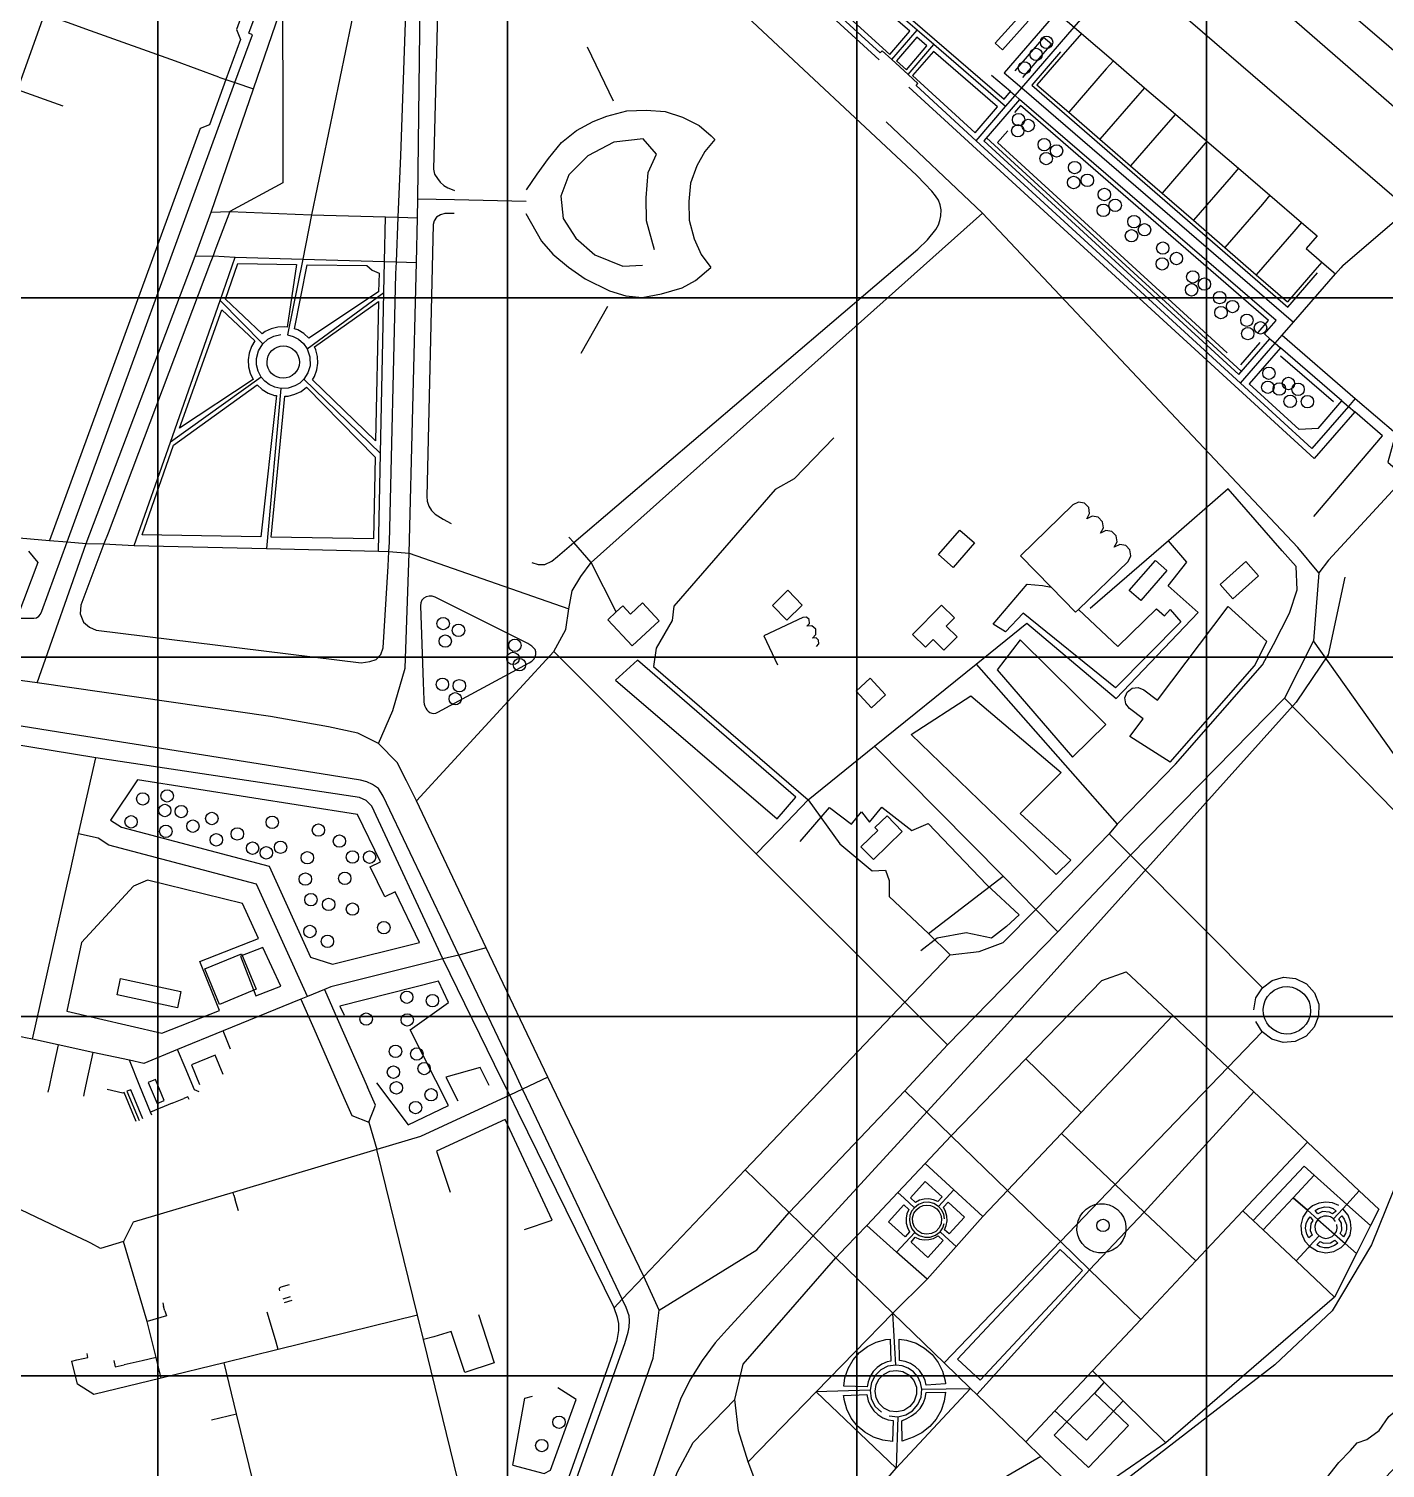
# Model space of a CAD drawing. Header units: metres. Extents: x -847 to 846, y -696 to 697.
# Drawn here: x -454.1 to -125.9, y -196.3 to 152.1 of the extents above; entities that cross this region are included whole.
import ezdxf

# ---------------------------------------------------------------- set-up
doc = ezdxf.new("R2010")
doc.units = ezdxf.units.M
for name, color, linetype in [('GREEN_ATLAS_BUILDING_OSM_LEVELS', 9, 'Continuous'), ('GREEN_ATLAS_TERRAIN_COP90', 3, 'Continuous'), ('OSM_BARRIER', 1, 'Continuous'), ('OSM_BUILDING', 8, 'Continuous'), ('OSM_GREEN_EXISTING', 94, 'Continuous'), ('OSM_HYDROGRAPHY', 5, 'Continuous'), ('OSM_PATH', 32, 'Continuous'), ('OSM_ROAD_LOCAL', 9, 'Continuous')]:
    doc.layers.add(name, color=color, linetype=linetype)

msp = doc.modelspace()

# ---------------------------------------------------------------- linework, layer by layer
at = {"layer": 'GREEN_ATLAS_BUILDING_OSM_LEVELS', "elevation": 29.744}
msp.add_lwpolyline([(-411.513, -75.475), (-402.617, -71.812), (-399.084, -80.384), (-407.98, -84.046)], close=True, dxfattribs=at)
at = {"layer": 'GREEN_ATLAS_TERRAIN_COP90'}
for points in [[(-507.445, 86.968, 19), (-422.871, 86.968, 29), (-422.871, 173.937, 25), (-507.445, 173.937, 18)], [(-422.871, 86.968, 29), (-338.297, 86.968, 34), (-338.297, 173.937, 30), (-422.871, 173.937, 25)], [(-338.297, 86.968, 34), (-253.723, 86.968, 34), (-253.723, 173.937, 27), (-338.297, 173.937, 30)], [(-253.723, 86.968, 34), (-169.148, 86.968, 31), (-169.148, 173.937, 26), (-253.723, 173.937, 27)], [(-169.148, 86.968, 31), (-84.574, 86.968, 26), (-84.574, 173.937, 32), (-169.148, 173.937, 26)], [(-507.445, 0, 21), (-422.871, 0, 31), (-422.871, 86.968, 29), (-507.445, 86.968, 19)], [(-422.871, 0, 31), (-338.297, 0, 31), (-338.297, 86.968, 34), (-422.871, 86.968, 29)], [(-338.297, 0, 31), (-253.723, 0, 32), (-253.723, 86.968, 34), (-338.297, 86.968, 34)], [(-253.723, 0, 32), (-169.148, 0, 45), (-169.148, 86.968, 31), (-253.723, 86.968, 34)], [(-169.148, 0, 45), (-84.574, 0, 35), (-84.574, 86.968, 26), (-169.148, 86.968, 31)], [(-507.445, -86.968, 25), (-422.871, -86.968, 29), (-422.871, 0, 31), (-507.445, 0, 21)], [(-422.871, -86.968, 29), (-338.297, -86.968, 31), (-338.297, 0, 31), (-422.871, 0, 31)], [(-338.297, -86.968, 31), (-253.723, -86.968, 28), (-253.723, 0, 32), (-338.297, 0, 31)], [(-253.723, -86.968, 28), (-169.148, -86.968, 36), (-169.148, 0, 45), (-253.723, 0, 32)], [(-169.148, -86.968, 36), (-84.574, -86.968, 36), (-84.574, 0, 35), (-169.148, 0, 45)], [(-507.445, -173.937, 34), (-422.871, -173.937, 37), (-422.871, -86.968, 29), (-507.445, -86.968, 25)], [(-422.871, -173.937, 37), (-338.297, -173.937, 36), (-338.297, -86.968, 31), (-422.871, -86.968, 29)], [(-338.297, -173.937, 36), (-253.723, -173.937, 31), (-253.723, -86.968, 28), (-338.297, -86.968, 31)], [(-253.723, -173.937, 31), (-169.148, -173.937, 32), (-169.148, -86.968, 36), (-253.723, -86.968, 28)], [(-169.148, -173.937, 32), (-84.574, -173.937, 27), (-84.574, -86.968, 36), (-169.148, -86.968, 36)], [(-507.445, -260.905, 39), (-422.871, -260.905, 45), (-422.871, -173.937, 37), (-507.445, -173.937, 34)], [(-422.871, -260.905, 45), (-338.297, -260.905, 29), (-338.297, -173.937, 36), (-422.871, -173.937, 37)], [(-338.297, -260.905, 29), (-253.723, -260.905, 26), (-253.723, -173.937, 31), (-338.297, -173.937, 36)], [(-253.723, -260.905, 26), (-169.148, -260.905, 21), (-169.148, -173.937, 32), (-253.723, -173.937, 31)], [(-169.148, -260.905, 21), (-84.574, -260.905, 13), (-84.574, -173.937, 27), (-169.148, -173.937, 32)]]:
    msp.add_3dface(points, dxfattribs=at)
at = {"layer": 'OSM_BARRIER'}
for points in [[(-456.989, 9.451), (-452.892, 9.418), (-452.215, 9.518), (-451.683, 9.896), (-451.244, 10.442), (-450.968, 11.11), (-444.841, 27.897), (-404.24, 139.105), (-400.005, 150.704), (-400.844, 151.094), (-366.626, 243.556)], [(-349.222, 237.055), (-248.354, 144.593)], [(-332.414, 22.943), (-330.879, 22.409), (-329.275, 22.453), (-327.565, 23.288), (-326.193, 24.368), (-322.246, 27.741), (-238.982, 98.785), (-236.626, 101.067), (-234.665, 103.583), (-234.02, 104.685), (-233.675, 105.742), (-233.381, 106.889), (-233.337, 108.314), (-233.606, 109.494), (-234.001, 110.618), (-234.734, 111.731), (-235.567, 112.8), (-237.29, 114.603), (-239.264, 116.618), (-321.307, 193.529)], [(-349.58, 185.948), (-350.469, 185.681), (-351.334, 185.269), (-352.085, 184.857), (-352.793, 184.378), (-353.42, 183.733), (-354.053, 182.954), (-354.441, 182.141), (-354.573, 181.284), (-356.189, 118.121), (-355.919, 116.963), (-355.255, 115.895), (-354.535, 114.993), (-353.652, 114.203), (-352.693, 113.613), (-351.647, 113.201), (-351.096, 112.967)], [(-386.485, 182.909), (-392.568, 182.865), (-392.788, 163.027), (-392.637, 138.504), (-392.656, 126.203), (-392.669, 114.859)], [(-364.057, 121.405), (-362.115, 176.809), (-369.639, 179.581)], [(-253.159, 168.493), (-254.706, 166.701), (-218.089, 135.131), (-216.541, 136.923)], [(-245.76, 145.884), (-240.886, 151.539), (-256.31, 164.842), (-260.783, 159.643)], [(-245.76, 145.884), (-260.783, 159.643)], [(-241.757, 142.211), (-236.77, 147.988), (-239.245, 150.125), (-244.169, 144.415)], [(-213.597, 140.352), (-206.655, 148.4), (-208.535, 150.014), (-215.476, 141.966)], [(-225.13, 126.971), (-219.692, 133.272), (-235.21, 146.641), (-240.235, 140.819)], [(-204.475, 146.519), (-211.429, 138.481), (-149.465, 84.77), (-142.254, 93.085)], [(-241.757, 142.211), (-244.169, 144.415)], [(-225.13, 126.971), (-240.235, 140.819)], [(-216.541, 136.923), (-221.121, 140.853)], [(-241.149, 137.992), (-143.068, 48.068)], [(-216.541, 136.923), (-215.445, 135.977), (-214.374, 135.053)], [(-333.68, 113.167), (-331.099, 116.963), (-328.386, 120.693), (-325.197, 124.567), (-321.601, 127.483), (-317.529, 129.721), (-314.202, 130.945), (-309.391, 132.236), (-304.705, 132.437), (-300.094, 132.092), (-295.953, 130.734), (-291.887, 128.708), (-288.968, 126.192), (-288.085, 125.312)], [(-214.374, 135.053), (-223.019, 125.034)], [(-156.663, 78.614), (-154.151, 81.519), (-214.136, 133.528), (-215.57, 131.869)], [(-153.781, 77.089), (-155.115, 78.246), (-152.277, 81.519), (-214.374, 135.053)], [(-302.688, 98.596), (-304.668, 105.676), (-304.711, 111.208), (-304.21, 117.331), (-302.256, 121.772), (-305.426, 125.513), (-312.549, 124.656), (-318.813, 121.416), (-323.418, 116.808), (-325.36, 111.62), (-324.784, 106.221), (-321.764, 101.479), (-317.153, 97.371), (-310.387, 94.633), (-305.639, 94.922)], [(-160.754, 69.207), (-222.393, 125.713)], [(-217.168, 127.416), (-219.717, 124.633), (-164.118, 73.649)], [(-288.085, 125.312), (-290.503, 122.429), (-292.483, 118.934), (-293.961, 114.737), (-294.437, 110.34), (-294.281, 105.798), (-293.128, 101.29), (-291.424, 97.505), (-289.068, 94.31)], [(-161.286, 68.439), (-223.019, 125.034)], [(-365.26, 92.796), (-365.147, 95.724), (-364.74, 106.522), (-364.057, 121.405)], [(-392.669, 114.859), (-405.48, 107.935), (-408.844, 99.03)], [(-351.215, 107.39), (-353.439, 107.412), (-354.497, 107.078), (-355.418, 106.499), (-355.995, 105.609), (-356.27, 104.763), (-357.786, 38.895), (-357.724, 37.737), (-357.291, 36.557), (-356.684, 35.5), (-355.763, 34.631), (-353.84, 33.396), (-351.885, 32.405)], [(-333.817, 107.39), (-330.046, 100.755), (-327.333, 97.56), (-323.537, 94.41), (-319.521, 91.594), (-313.601, 88.711), (-309.642, 87.464), (-305.689, 87.108), (-301.021, 87.954), (-296.022, 89.39), (-292.796, 91.171), (-289.068, 94.31)], [(-409.095, 98.373), (-409.54, 97.193), (-410.122, 95.657)], [(-408.844, 99.03), (-409.095, 98.373)], [(-410.122, 95.657), (-434.937, 30.034)], [(-366.851, 27.752), (-365.26, 92.796)], [(-161.286, 68.439), (-153.781, 77.089)], [(-153.781, 77.089), (-152.509, 75.998), (-151.25, 74.907)], [(-160.848, 70.755), (-156.111, 76.22)], [(-151.25, 74.907), (-158.824, 66.179)], [(-136.346, 62.049), (-151.25, 74.907)], [(-151.225, 72.981), (-138.413, 61.927)], [(-142.135, 55.37), (-146.739, 55.103), (-158.824, 66.179)], [(-133.258, 59.378), (-143.068, 48.068)], [(-142.135, 55.37), (-136.346, 62.049)], [(-136.346, 62.049), (-134.792, 60.703), (-133.258, 59.378)], [(-126.573, 53.611), (-133.258, 59.378)], [(-143.15, 34.064), (-126.573, 53.611)], [(-188.124, 23.199), (-187.435, 24.501), (-187.648, 25.971), (-188.669, 27.028), (-190.129, 27.273), (-191.457, 26.616), (-190.762, 27.919), (-190.975, 29.388), (-192.008, 30.446), (-193.456, 30.702), (-194.784, 30.045), (-194.095, 31.359), (-194.308, 32.806), (-195.335, 33.863), (-196.795, 34.119), (-198.11, 33.474), (-197.427, 34.776), (-197.64, 36.234), (-198.668, 37.292), (-200.121, 37.548), (-201.449, 36.891), (-214.117, 24.579), (-206.724, 16.965)], [(-434.937, 30.034), (-435.92, 27.429), (-436.898, 24.847)], [(-311.953, 10.965), (-318.043, 22.954), (-322.246, 27.741), (-323.437, 29.032)], [(-454.157, 25.693), (-451.927, 22.921), (-456.989, 9.451)], [(-436.898, 24.847), (-441.534, 12.59), (-441.671, 10.509), (-440.87, 8.494), (-439.404, 7.28), (-437.85, 6.534)], [(-367.19, 22.075), (-366.977, 25.626), (-366.851, 27.752)], [(-373.699, -1.358), (-371.619, -1.058), (-370.09, -0.523), (-368.931, 0.657), (-368.399, 2.282), (-367.19, 22.075)], [(-200.792, 10.876), (-200.09, 11.555), (-188.124, 23.199)], [(-200.09, 11.555), (-190.586, 2.594), (-181.227, 11.733), (-179.31, 10.03), (-177.938, 11.588), (-175.313, 8.572), (-191.175, -7.425), (-213.465, 10.664), (-217.769, 6.145), (-220.776, 7.982), (-212.526, 17.666), (-208.817, 17.366), (-206.724, 16.965)], [(-135.688, 19.358), (-139.66, 0.534), (-147.397, -10.865), (-218.771, -90.403)], [(-355.744, 14.561), (-356.502, 14.772), (-357.266, 14.783), (-357.949, 14.616), (-358.557, 14.305), (-359.008, 13.781), (-359.246, 13.147), (-359.296, 12.401), (-358.676, -6.089)], [(-332.383, 2.661), (-333.373, 3.328), (-355.744, 14.561)], [(-206.724, 16.965), (-200.792, 10.876)], [(-177.9, -25.414), (-187.705, -19.18), (-184.484, -14.928), (-187.761, -12.446), (-188.676, -11.277), (-188.882, -9.807), (-188.319, -8.427), (-187.153, -7.525), (-185.681, -7.325), (-184.309, -7.881), (-181.026, -10.375), (-163.873, 12.29)], [(-163.873, 12.29), (-154.501, 3.807)], [(-263.521, 2.605), (-262.944, 3.239), (-262.988, 4.097), (-263.621, 4.664), (-264.473, 4.62), (-263.646, 5.533), (-263.702, 6.757), (-264.617, 7.581), (-265.839, 7.525), (-265.237, 8.193), (-265.281, 9.095), (-265.945, 9.696), (-266.847, 9.651), (-276.276, 5.199), (-272.949, -1.848)], [(-437.85, 6.534), (-373.699, -1.358)], [(-214.204, 4.219), (-219.786, -3.072), (-201.581, -24.179)], [(-201.581, -24.179), (-193.506, -16.275), (-214.204, 4.219)], [(-177.9, -25.414), (-157.546, -2.093), (-154.501, 3.807)], [(-355.143, -13.347), (-333.053, -1.403), (-332.427, -0.968), (-331.907, -0.445), (-331.612, 0.1), (-331.443, 0.668), (-331.449, 1.302), (-331.619, 1.826), (-331.951, 2.293), (-332.383, 2.661)], [(-268.539, -33.852), (-306.829, -0.712), (-312.104, -5.521)], [(-358.676, -6.089), (-358.557, -10.319), (-358.532, -10.809), (-358.457, -11.388), (-358.3, -11.878), (-358.056, -12.345), (-357.78, -12.713), (-357.436, -13.08), (-357.066, -13.358)], [(-312.104, -5.521), (-273.005, -39.129), (-268.539, -33.852)], [(-240.579, -18.691), (-226.133, -9.329), (-204.337, -27.941), (-214.261, -37.849)], [(-357.066, -13.358), (-356.627, -13.536), (-356.082, -13.603), (-355.581, -13.514), (-355.143, -13.347)], [(-446.965, -18.134), (-462.602, -15.652)], [(-369.489, -31.826), (-370.911, -30.824), (-372.327, -30.19), (-373.837, -29.8), (-383.365, -28.253), (-446.965, -18.134)], [(-214.261, -37.849), (-201.951, -49.114), (-205.503, -52.576), (-240.579, -18.691)], [(-431.642, -41.166), (-395.97, -50.572), (-385.959, -72.625), (-380.653, -74.35), (-359.566, -69.063), (-365.467, -56.84), (-367.96, -58.042), (-371.481, -50.751), (-368.988, -49.548), (-374.538, -38.06), (-427.845, -29.722), (-434.31, -39.452)], [(-352.831, -66.302), (-367.591, -35.322), (-368.368, -33.607), (-369.489, -31.826)], [(-267.467, -44.617), (-260.363, -36.413), (-255.026, -40.398), (-252.607, -37.448), (-250.672, -39.919), (-247.727, -36.268), (-240.441, -41.934), (-236.482, -40.231), (-222.261, -55.103), (-214.468, -62.406), (-217.531, -65.166), (-221.177, -68.05), (-227.26, -66.758), (-234.27, -68.05), (-238.28, -71.1)], [(-434.31, -39.452), (-431.642, -41.166)], [(-398.501, -68.072), (-402.404, -59.667), (-425.352, -54.001), (-428.81, -55.437), (-441.371, -69.107), (-444.942, -85.683), (-421.906, -90.981), (-407.986, -85.505)], [(-407.986, -85.505), (-412.766, -73.705), (-398.501, -68.072)], [(-347.982, -76.476), (-350.068, -72.102), (-352.831, -66.302)], [(-111.005, -68.473), (-111.719, -80.796), (-115.829, -103.894), (-122.138, -124.667), (-129.167, -142.233), (-138.752, -158.252), (-152.622, -171.343), (-188.757, -199.262), (-212.569, -215.225), (-231.376, -225.222), (-248.943, -232.012), (-304.116, -250.502), (-321.965, -256.413)], [(-397.48, -70.265), (-402.905, -72.347), (-399.14, -81.998)], [(-393.126, -79.616), (-397.48, -70.265)], [(-336.449, -100.677), (-347.982, -76.476)], [(-399.14, -81.998), (-393.126, -79.616)], [(-352.549, -108.503), (-361.802, -90.247), (-352.53, -83.612), (-354.974, -78.469), (-378.842, -84.503), (-377.777, -86.684)], [(-218.771, -90.403), (-285.09, -162.727), (-288.016, -165.966), (-291.154, -170.252), (-293.779, -174.393), (-294.118, -175.061)], [(-409.001, -96.358), (-414.764, -98.718)], [(-407.04, -101.056), (-409.001, -96.358)], [(-414.764, -98.718), (-412.785, -103.46)], [(-342.676, -103.705), (-344.887, -99.353), (-353.169, -101.657), (-350.269, -107.401)], [(-332.727, -108.648), (-334.632, -104.574), (-336.449, -100.677)], [(-423.435, -102.258), (-425.201, -102.982)], [(-425.201, -102.982), (-423.084, -108.058), (-421.324, -107.323), (-423.435, -102.258)], [(-369.959, -103.082), (-362.278, -113.234), (-352.549, -108.503)], [(-431.04, -105.375), (-431.385, -105.509), (-435.175, -104.685)], [(-428.108, -112.41), (-431.04, -105.375)], [(-429.461, -104.729), (-430.37, -105.097)], [(-430.37, -105.097), (-427.432, -112.132)], [(-426.53, -111.754), (-429.461, -104.729)], [(-309.892, -166.144), (-309.116, -163.428), (-308.865, -162.159), (-308.74, -160.667), (-308.834, -159.432), (-309.567, -157.395), (-310.506, -155.413), (-332.727, -108.648)], [(-338.879, -111.932), (-355.418, -119.557), (-352.161, -129.542)], [(-327.465, -136.288), (-338.879, -111.932)], [(-334.131, -138.571), (-327.465, -136.288)], [(-337.583, -243.623), (-309.892, -166.144)], [(-336.956, -195.611), (-329.438, -197.581), (-327.835, -196.824), (-321.695, -179.692), (-326.118, -176.876)], [(-294.118, -175.061), (-296.417, -179.636), (-322.572, -254.243)], [(-336.956, -195.611), (-334.087, -179.391), (-332.195, -178.89)]]:
    msp.add_lwpolyline(points, dxfattribs=at)
at = {"layer": 'OSM_BUILDING'}
for points, elevation in [([(-228.814, 30.769), (-225.268, 27.652), (-230.449, 21.752), (-234.001, 24.869)], 35.298), ([(-181.496, 23.433), (-178.727, 21.017), (-185.042, 13.759), (-187.811, 16.164)], 40.582), ([(-159.632, 23.143), (-156.55, 19.726), (-162.758, 14.149), (-165.834, 17.566)], 40.504), ([(-270.437, 16.197), (-266.96, 12.624), (-270.7, 8.972), (-274.183, 12.546)], 32.157), ([(-311.953, 10.965), (-310.368, 12.434), (-308.495, 10.42), (-305.582, 13.125), (-301.548, 8.783), (-308.082, 2.716), (-313.989, 9.073)], 31.781), ([(-233.256, 12.635), (-230.111, 9.54), (-232.103, 7.514), (-229.503, 4.965), (-232.667, 1.737), (-235.267, 4.297), (-237.108, 2.416), (-240.247, 5.51)], 35.575), ([(-250.49, -5.087), (-246.781, -9.139), (-250.208, -12.279), (-253.917, -8.238)], 32.603), ([(-252.739, -45.886), (-248.654, -41.923), (-249.362, -41.199), (-246.443, -38.372), (-242.74, -42.19), (-249.738, -48.969)], 30.653), ([(-417.32, -80.896), (-418.166, -84.859), (-432.738, -81.731), (-431.892, -77.779)], 29.157)]:
    msp.add_lwpolyline(points, close=True, dxfattribs=dict(at, elevation=elevation))
at = {"layer": 'OSM_GREEN_EXISTING'}
for points in [[(-212.275, 153.944), (-218.458, 147.031), (-220.244, 148.634), (-214.06, 155.547)], [(-406.507, 86.707), (-403.532, 95.301), (-389.373, 95.067), (-391.616, 79.939), (-392.192, 80.016), (-393.846, 79.939), (-395.45, 79.527), (-396.947, 78.825), (-397.68, 78.269)], [(-372.321, 94.855), (-370.999, 93.72), (-369.37, 92.985), (-369.458, 88.421), (-386.347, 77.267), (-387.575, 78.38), (-388.997, 79.226), (-389.837, 79.527), (-386.792, 95.022)], [(-417.634, 55.415), (-407.41, 84.068), (-399.384, 76.599), (-400.23, 75.185), (-400.788, 73.627), (-401.026, 71.979), (-400.944, 70.332), (-400.537, 68.729), (-399.823, 67.226)], [(-369.508, 86.083), (-370.216, 52.376), (-385.452, 67.159), (-384.95, 67.994), (-384.393, 69.552), (-384.155, 71.189), (-384.242, 72.836), (-384.643, 74.45), (-384.969, 75.13)], [(-397.981, 29.143), (-426.686, 29.633), (-419.1, 51.307), (-398.839, 65.901), (-397.605, 64.788), (-396.189, 63.942), (-394.629, 63.385), (-394.21, 63.33)], [(-370.303, 48.446), (-370.717, 28.687), (-395.456, 29.099), (-392.18, 63.196), (-391.334, 63.229), (-389.73, 63.641), (-388.233, 64.354), (-386.905, 65.345)], [(-145.499, -81.553), (-144.816, -82.443), (-144.315, -83.456), (-144.02, -84.536), (-143.939, -85.66), (-144.083, -86.774), (-144.446, -87.842), (-145.004, -88.811), (-145.743, -89.668), (-146.633, -90.347), (-147.641, -90.848), (-148.725, -91.148), (-149.847, -91.226), (-150.962, -91.082), (-152.027, -90.714), (-153.004, -90.158), (-153.85, -89.423), (-154.539, -88.532), (-155.04, -87.519), (-155.335, -86.44), (-155.41, -85.315), (-155.266, -84.202), (-154.909, -83.133), (-154.351, -82.154), (-153.612, -81.308), (-152.722, -80.629), (-151.714, -80.128), (-150.63, -79.827), (-149.502, -79.749), (-148.387, -79.894), (-147.322, -80.25), (-146.351, -80.818)], [(-235.198, -131.335), (-236.313, -131.134), (-237.447, -131.19), (-238.543, -131.479), (-239.552, -131.992), (-240.792, -130.878), (-237.19, -126.926), (-233.112, -130.645), (-234.145, -131.769)], [(-232.128, -137.546), (-231.921, -136.422), (-231.971, -135.298), (-232.253, -134.196), (-232.761, -133.183), (-231.658, -131.969), (-227.699, -135.576), (-231.407, -139.639), (-232.566, -138.593)], [(-190.687, -133.728), (-189.872, -134.574), (-189.246, -135.554), (-188.82, -136.645), (-188.613, -137.791), (-188.632, -138.96), (-188.882, -140.096), (-189.346, -141.164), (-190.016, -142.122), (-190.856, -142.934), (-191.839, -143.558), (-192.923, -143.992), (-194.07, -144.192), (-195.241, -144.17), (-196.381, -143.925), (-197.446, -143.457), (-198.405, -142.79), (-199.219, -141.955), (-199.846, -140.964), (-200.272, -139.884), (-200.478, -138.737), (-200.46, -137.569), (-200.209, -136.422), (-199.739, -135.353), (-199.075, -134.396), (-198.236, -133.595), (-197.252, -132.96), (-196.168, -132.537), (-195.016, -132.325), (-193.85, -132.348), (-192.71, -132.593), (-191.639, -133.06)], [(-241.638, -134.73), (-241.838, -135.843), (-241.788, -136.979), (-241.506, -138.081), (-240.999, -139.094), (-242.045, -140.307), (-246.048, -136.656), (-242.346, -132.593), (-241.193, -133.684)], [(-234.646, -139.016), (-235.693, -139.55), (-236.852, -139.717), (-238.004, -139.494), (-239.019, -138.904), (-239.783, -138.014), (-240.216, -136.923), (-240.272, -135.754), (-239.94, -134.63), (-239.257, -133.672), (-238.543, -133.127), (-237.722, -132.771), (-236.833, -132.637), (-235.943, -132.737), (-235.104, -133.049), (-234.371, -133.572), (-233.788, -134.251), (-233.4, -135.064), (-233.224, -135.943), (-233.343, -137.112), (-233.832, -138.17)], [(-144.847, -139.706), (-145.161, -138.192), (-145.01, -137.09), (-144.628, -136.199), (-144.014, -135.454), (-143.388, -136.4), (-143.858, -137.101), (-144.033, -138.782), (-143.526, -139.929), (-144.409, -140.552)], [(-142.009, -133.45), (-140.518, -133.06), (-139.41, -133.16), (-138.495, -133.494), (-137.724, -134.073), (-138.639, -134.752), (-139.359, -134.318), (-141.045, -134.218), (-142.172, -134.775), (-142.83, -133.928)], [(-135.789, -136.01), (-135.269, -137.457), (-135.256, -138.582), (-135.513, -139.517), (-136.014, -140.34), (-136.772, -139.494), (-136.402, -138.726), (-136.465, -137.034), (-137.129, -135.966), (-136.346, -135.242)], [(-238.556, -140.864), (-237.44, -141.064), (-236.307, -140.997), (-235.216, -140.697), (-234.076, -140.084), (-232.855, -141.231), (-236.557, -145.305), (-240.617, -141.598), (-239.614, -140.441)], [(-138.125, -142.456), (-139.579, -142.979), (-140.681, -143.001), (-141.634, -142.745), (-142.454, -142.244), (-141.615, -141.487), (-140.85, -141.843), (-139.159, -141.777), (-138.094, -141.109), (-137.355, -141.888)], [(-204.563, -143.357), (-199.106, -148.456), (-223.94, -175.028), (-229.397, -169.929)], [(-245.522, -170.386), (-246.443, -170.586), (-247.708, -171.154), (-248.842, -171.955), (-249.801, -172.968), (-250.546, -174.137), (-251.041, -175.428), (-251.261, -176.642), (-256.861, -176.486), (-256.611, -174.493), (-255.846, -172.222), (-254.669, -170.141), (-253.096, -168.326), (-251.198, -166.857), (-249.055, -165.788), (-246.744, -165.154), (-245.71, -165.087)], [(-237.209, -175.128), (-237.772, -173.859), (-238.574, -172.723), (-239.577, -171.766), (-240.755, -171.031), (-242.051, -170.53), (-243.417, -170.297), (-243.467, -165.109), (-241.694, -165.332), (-239.42, -166.089), (-237.34, -167.269), (-235.53, -168.838), (-234.057, -170.742), (-232.986, -172.879), (-232.353, -175.195), (-232.31, -175.918), (-236.964, -176.23)], [(-239.959, -175.117), (-239.345, -176.72), (-239.301, -178.434), (-239.846, -180.07), (-240.905, -181.429), (-242.358, -182.341), (-244.037, -182.72), (-245.748, -182.508), (-247.182, -181.796), (-248.322, -180.683), (-249.055, -179.269), (-249.306, -177.688), (-249.049, -176.107), (-248.316, -174.694), (-247.17, -173.58), (-245.729, -172.879), (-244.15, -172.668), (-242.578, -172.957), (-241.08, -173.803)], [(-251.016, -180.015), (-250.452, -181.273), (-249.65, -182.419), (-248.642, -183.365), (-247.47, -184.111), (-246.174, -184.612), (-244.971, -184.824), (-245.102, -189.889), (-247.483, -189.588), (-249.751, -188.842), (-251.837, -187.64), (-253.641, -186.071), (-255.113, -184.189), (-256.185, -182.052), (-256.817, -179.736), (-256.874, -179.013), (-256.999, -178.735), (-251.336, -178.49)], [(-241.675, -184.301), (-240.535, -183.677), (-239.401, -182.876), (-238.449, -181.863), (-237.704, -180.694), (-237.202, -179.391), (-236.971, -178.033), (-232.297, -177.944), (-232.585, -180.115), (-233.343, -182.397), (-234.527, -184.479), (-236.094, -186.282), (-237.992, -187.751), (-240.134, -188.82), (-242.772, -189.777), (-242.878, -184.868)]]:
    msp.add_lwpolyline(points, close=True, dxfattribs=at)
msp.add_lwpolyline([(-140.976, -199.863), (-137.11, -194.987), (-134.254, -192.048), (-132.656, -190.2), (-130.307, -189.366), (-127.362, -187.173), (-125.013, -183.811), (-121.987, -181.295), (-118.373, -176.419), (-116.192, -174.148), (-113.336, -172.222), (-111.068, -172.389), (-109.22, -174.237), (-108.8, -176.842), (-109.22, -180.282), (-111.068, -183.054), (-127.362, -200.197)], dxfattribs=at)
for centre in [(-207.839, 148.856), (-210.364, 145.929), (-213.183, 142.667), (-214.806, 127.45), (-214.599, 130.132), (-212.287, 128.719), (-208.397, 124.088), (-207.927, 120.704), (-205.403, 122.574), (-201.036, 118.533), (-201.28, 114.915), (-197.973, 115.438), (-193.844, 112.01), (-194.095, 108.18), (-191.225, 109.394), (-186.671, 105.442), (-184.14, 103.471), (-187.285, 102.024), (-179.717, 99.041), (-176.415, 96.525), (-179.849, 95.212), (-172.45, 92.061), (-169.643, 90.325), (-172.738, 88.944), (-165.953, 87.052), (-165.628, 83.423), (-162.821, 84.892), (-159.357, 81.564), (-156.061, 79.738), (-159.15, 78.336), (-154.025, 68.74), (-154.288, 65.345), (-151.513, 64.933), (-149.314, 66.257), (-146.977, 64.844), (-148.888, 61.938), (-144.716, 61.871), (-353.846, 8.137), (-350.131, 6.501), (-353.338, 3.896), (-336.48, 2.872), (-336.95, -0.289), (-335.371, -1.803), (-354.015, -6.579), (-349.943, -6.902), (-350.92, -10.052), (-426.548, -34.309), (-420.628, -33.585), (-421.211, -37.114), (-417.22, -37.37), (-409.828, -39.051), (-429.361, -39.852), (-420.96, -42.157), (-414.407, -40.899), (-403.657, -42.791), (-395.212, -39.975), (-384.036, -41.867), (-408.738, -44.216), (-399.954, -46.231), (-393.195, -46.019), (-378.955, -44.517), (-396.64, -47.366), (-386.723, -48.546), (-375.804, -48.379), (-371.644, -48.413), (-387.187, -53.712), (-377.652, -53.545), (-385.84, -58.71), (-381.555, -59.845), (-375.804, -60.981), (-386.097, -66.402), (-368.198, -65.478), (-381.849, -68.795), (-362.654, -82.321), (-356.439, -83.156), (-372.484, -87.608), (-362.529, -87.82), (-365.386, -95.423), (-360.217, -96.058), (-365.887, -100.466), (-358.45, -99.586), (-365.173, -104.251), (-356.772, -105.932), (-360.512, -109.037), (-194.17, -137.569), (-325.805, -185.213), (-329.996, -190.857)]:
    msp.add_circle(centre, 1.5, dxfattribs=at)
at = {"layer": 'OSM_HYDROGRAPHY'}
msp.add_lwpolyline([(-389.749, 74.183), (-389.273, 73.582), (-388.916, 72.903), (-388.703, 72.168), (-388.634, 71.4), (-388.722, 70.643), (-388.954, 69.909), (-389.323, 69.23), (-389.818, 68.651), (-390.413, 68.161), (-391.096, 67.816), (-391.835, 67.593), (-392.6, 67.526), (-393.364, 67.615), (-394.097, 67.849), (-394.767, 68.217), (-395.356, 68.706), (-395.839, 69.308), (-396.189, 69.998), (-396.402, 70.732), (-396.471, 71.501), (-396.39, 72.257), (-396.158, 72.992), (-395.788, 73.66), (-395.293, 74.25), (-394.692, 74.729), (-394.009, 75.085), (-393.27, 75.297), (-392.506, 75.363), (-391.741, 75.285), (-391.015, 75.052), (-390.338, 74.684)], close=True, dxfattribs=at)
msp.add_lwpolyline([(-148.149, -130.867), (-144.722, -133.895), (-142.166, -136.144), (-138.119, -139.717), (-135.601, -141.943), (-132.857, -144.359)], dxfattribs=at)
at = {"layer": 'OSM_PATH'}
for points in [[(-364.797, 258.862), (-403.864, 151.985), (-402.868, 149.569), (-406.42, 139.851), (-410.423, 128.897), (-412.628, 127.995), (-449.095, 28.231)], [(-143.613, 50.528), (-160.873, 66.358), (-224.88, 125.034), (-239.426, 138.37), (-238.963, 138.871), (-241.35, 141.053), (-245.309, 144.682), (-247.652, 146.83), (-248.116, 146.329), (-262.806, 159.799), (-326.701, 218.375), (-346.905, 236.899)], [(-370.61, 179.937), (-385.677, 107.1), (-387.807, 96.369), (-391.497, 78.035)], [(-217.738, 133.327), (-235.104, 148.3), (-239.17, 151.795), (-256.686, 166.901)], [(-198.806, 163.818), (-205.396, 156.181), (-207.789, 153.398), (-218.076, 141.465), (-213.854, 137.825), (-148.074, 81.119)], [(-224.88, 125.034), (-217.738, 133.327), (-215.445, 135.977), (-213.854, 137.825), (-201.168, 152.541), (-194.608, 160.144)], [(-439.209, 151.673), (-450.298, 155.647)], [(-205.396, 156.181), (-201.168, 152.541), (-199.388, 151.016), (-191.676, 144.393), (-184.096, 137.88), (-176.647, 131.479), (-169.011, 124.912), (-161.38, 118.366), (-153.768, 111.82), (-146.125, 105.253), (-142.36, 102.024), (-145.017, 98.952), (-141.208, 95.657), (-137.931, 92.818)], [(-418.592, 144.27), (-439.209, 151.673)], [(-245.309, 144.682), (-239.17, 151.795)], [(-199.388, 151.016), (-203.799, 145.929)], [(-312.649, 134.585), (-318.92, 147.699)], [(-241.35, 141.053), (-235.104, 148.3)], [(-408.13, 140.441), (-418.592, 144.27)], [(-203.799, 145.929), (-210.151, 138.604)], [(-191.676, 144.393), (-193.374, 142.422)], [(-445.781, 133.372), (-456.87, 137.346), (-467.827, 141.287)], [(-408.13, 140.441), (-406.42, 139.851), (-404.24, 139.105), (-399.773, 137.569)], [(-193.374, 142.422), (-202.464, 131.936)], [(-210.151, 138.604), (-202.464, 131.936), (-194.915, 125.39), (-187.492, 118.956), (-179.886, 112.366), (-172.287, 105.776), (-164.707, 99.208), (-157.089, 92.607), (-149.533, 86.05)], [(-184.096, 137.88), (-185.825, 135.888)], [(-185.825, 135.888), (-194.915, 125.39)], [(-178.401, 129.453), (-187.492, 118.956)], [(-176.647, 131.479), (-178.401, 129.453)], [(-170.796, 122.863), (-179.886, 112.366)], [(-169.011, 124.912), (-170.796, 122.863)], [(-163.191, 116.273), (-172.287, 105.776)], [(-161.38, 118.366), (-163.191, 116.273)], [(-153.768, 111.82), (-155.61, 109.705)], [(-359.985, 110.974), (-351.139, 110.774)], [(-351.139, 110.774), (-333.749, 110.373)], [(-155.61, 109.705), (-164.707, 99.208)], [(-136.171, 94.844), (-120.227, 108.492)], [(-410.009, 107.757), (-405.48, 107.935), (-385.677, 107.1), (-367.829, 106.611), (-364.74, 106.522), (-360.042, 106.399)], [(-369.495, 25.681), (-369.007, 49.348), (-368.205, 88.299), (-368.054, 95.813), (-367.829, 106.611)], [(-146.125, 105.253), (-147.992, 103.093)], [(-147.992, 103.093), (-157.089, 92.607)], [(-428.597, 27.062), (-419.833, 52.098), (-407.829, 86.373), (-404.171, 96.826)], [(-413.862, 97.104), (-409.54, 97.193), (-404.171, 96.826), (-387.807, 96.369), (-368.054, 95.813), (-365.147, 95.724), (-360.305, 95.59)], [(-141.208, 95.657), (-142.93, 93.675)], [(-137.931, 92.818), (-136.641, 94.299)], [(-136.171, 94.844), (-136.641, 94.299)], [(-160.873, 66.358), (-152.509, 75.998), (-150.805, 77.957), (-148.074, 81.119), (-137.931, 92.818)], [(-142.93, 93.675), (-149.533, 86.05)], [(-386.761, 74.684), (-368.205, 88.299)], [(-407.829, 86.373), (-397.455, 75.853)], [(-314.071, 84.915), (-320.524, 73.527)], [(-391.497, 78.035), (-390.125, 77.668), (-388.872, 77.011), (-387.676, 75.976), (-386.761, 74.684), (-386.072, 72.68), (-386.059, 70.565), (-386.592, 68.829), (-387.575, 67.304), (-388.565, 66.38), (-389.724, 65.678), (-391.391, 65.144), (-393.138, 65.077), (-394.598, 65.389), (-395.945, 66.024), (-396.991, 66.825), (-397.849, 67.816), (-398.601, 69.207), (-398.996, 70.744), (-399.002, 72.324), (-398.495, 74.206), (-397.455, 75.853), (-396.239, 76.955), (-394.786, 77.712), (-393.163, 78.091)], [(-150.805, 77.957), (-133.132, 62.617), (-123.334, 54.213), (-125.289, 47.244), (-121.098, 43.615), (-115.353, 38.661), (-114.651, 37.826)], [(-397.849, 67.816), (-419.833, 52.098)], [(-387.575, 67.304), (-369.007, 49.348)], [(-393.138, 65.077), (-396.578, 26.316)], [(-133.132, 62.617), (-134.792, 60.703), (-143.613, 50.528)], [(-259.317, 53.122), (-268.908, 43.214), (-273.513, 40.576), (-298.058, 12.345), (-298.459, 8.917), (-302.268, 2.182), (-302.964, -2.215), (-265.5, -34.554), (-257.895, -45.185), (-250.033, -51.697), (-246.844, -51.585), (-245.923, -54.079), (-245.954, -57.953), (-236.419, -66.903)], [(-163.873, 40.765), (-178.364, 28.197), (-197.252, 11.811)], [(-190.743, -40.387), (-176.635, -25.882), (-155.598, -1.859), (-152.904, 3.072), (-149.02, 10.687), (-147.184, 16.308), (-147.416, 21.986), (-150.799, 25.715), (-163.873, 40.765)], [(-490.455, 25.325), (-462.978, 29.5), (-449.095, 28.231), (-444.841, 27.897)], [(-444.841, 27.897), (-440.206, 27.54), (-435.92, 27.429)], [(-212.601, 8.271), (-190.975, -10.008), (-171.153, 10.82), (-178.439, 17.31), (-173.916, 23.01), (-178.364, 28.197)], [(-435.92, 27.429), (-428.597, 27.062), (-396.578, 26.316), (-369.495, 25.681), (-366.977, 25.626), (-362.046, 25.147)], [(-278.08, -47.589), (-272.548, -41.845), (-265.5, -34.554), (-249.463, -21.574), (-224.855, -1.648), (-212.601, 8.271)], [(-108.493, -45.006), (-143.2, 3.985)], [(-224.855, -1.648), (-190.743, -40.387)], [(-150.279, -9.907), (-107.322, -53.89), (-98.432, -80.239), (-90.288, -101.868), (-87.682, -122.852), (-91.14, -139.628), (-92.211, -153.187)], [(-324.646, -201.989), (-312.849, -168.816), (-311.74, -165.421), (-311.296, -162.983), (-311.321, -161.335), (-311.64, -159.844), (-312.492, -157.506), (-335.684, -110.229), (-337.739, -106.043), (-339.619, -102.214), (-353.94, -73.026), (-371.074, -36.056), (-372.465, -34.654), (-374.125, -33.952), (-437.906, -24.368), (-480.72, -17.355), (-502.571, -14.16), (-505.221, -14.115), (-519.768, -17.477)], [(-444.115, -51.931), (-442.047, -42.758), (-437.906, -24.368)], [(-249.463, -21.574), (-218.314, -53.044), (-210.458, -61.081), (-205.139, -66.513)], [(-190.743, -40.387), (-192.685, -42.78)], [(-437.368, -43.815), (-442.047, -42.758)], [(-434.736, -45.496), (-437.368, -43.815)], [(-231.194, -72.035), (-224.165, -71.233), (-218.314, -69.051), (-210.458, -61.081), (-192.685, -42.78)], [(-192.685, -42.78), (-187.535, -47.956), (-155.61, -80.016)], [(-386.667, -82.132), (-399.021, -54.914), (-434.736, -45.496)], [(-444.735, -54.691), (-444.115, -51.931)], [(-453.242, -92.495), (-444.735, -54.691)], [(-236.419, -66.903), (-218.314, -53.044)], [(-236.419, -66.903), (-231.194, -72.035)], [(-231.194, -72.035), (-242.114, -83.512), (-280.755, -124.132), (-305.269, -149.914), (-310.506, -155.413), (-312.492, -157.506)], [(-256.297, -142.778), (-251.323, -137.591), (-243.831, -129.632), (-237.177, -122.563), (-230.938, -115.861), (-212.876, -97.238), (-194.445, -78.235), (-188.544, -76.187)], [(-188.544, -76.187), (-177.293, -86.774), (-163.955, -99.319), (-157.709, -105.186), (-144.716, -117.409), (-132.205, -129.175), (-127.45, -133.65)], [(-157.709, -85.338), (-157.158, -82.488), (-155.61, -80.016), (-153.273, -78.269), (-150.473, -77.489), (-147.573, -77.779), (-144.973, -79.092), (-143.024, -81.252), (-141.984, -83.979), (-142.003, -86.896), (-143.074, -89.601), (-145.048, -91.738), (-147.66, -93.03), (-150.561, -93.275), (-153.361, -92.462), (-155.673, -90.692), (-157.195, -88.21)], [(-177.293, -86.774), (-199.438, -110.229), (-204.25, -115.316), (-217.255, -129.097), (-223.219, -135.42), (-229.716, -142.7), (-236.745, -150.582), (-245.033, -158.797)], [(-405.323, -94.855), (-407.109, -90.492)], [(-447.015, -93.842), (-448.544, -100.855)], [(-232.629, -170.831), (-204.457, -141.487), (-191.207, -127.695), (-163.955, -99.319), (-155.673, -90.692)], [(-438.608, -95.668), (-440.137, -102.692)], [(-412.885, -105.186), (-414.056, -104.707), (-416.293, -99.342), (-418.11, -94.989)], [(-199.438, -110.229), (-212.876, -97.238)], [(-448.544, -100.855), (-449.139, -103.572)], [(-424.356, -110.841), (-424.625, -110.184), (-427.231, -103.817), (-429.768, -97.594)], [(-449.139, -103.572), (-449.521, -105.331)], [(-440.137, -102.692), (-440.725, -105.397)], [(-440.725, -105.397), (-440.913, -106.288)], [(-419.407, -108.002), (-424.625, -110.184)], [(-419.407, -108.002), (-416.606, -106.833)], [(-415.316, -107.078), (-415.591, -106.41), (-416.606, -106.833)], [(-185.023, -160.311), (-197.44, -148.278), (-204.457, -141.487), (-217.255, -129.097), (-230.938, -115.861), (-242.158, -104.997)], [(-157.709, -105.186), (-184.209, -134.329), (-197.44, -148.278), (-224.729, -178.49)], [(-144.716, -117.409), (-160.328, -134.018), (-171.736, -146.162), (-185.023, -160.311), (-196.707, -172.746), (-205.81, -182.43), (-212.889, -189.967)], [(-171.736, -146.162), (-184.209, -134.329), (-191.207, -127.695), (-204.25, -115.316)], [(-350.181, -199.496), (-358.582, -165.198), (-360.023, -159.32), (-369.859, -119.19)], [(-198.637, -203.793), (-209.205, -193.54), (-212.889, -189.967), (-224.729, -178.49), (-226.233, -177.031), (-232.629, -170.831), (-245.033, -158.797), (-258.828, -145.417), (-270.111, -134.474), (-280.755, -124.132)], [(-223.219, -135.42), (-230.274, -128.93), (-237.177, -122.563)], [(-157.803, -136.4), (-145.511, -123.253)], [(-143.068, -125.435), (-148.149, -130.867), (-155.429, -138.648)], [(-145.511, -123.253), (-143.068, -125.435), (-135.181, -132.459), (-129.43, -137.58)], [(-234.014, -132.949), (-230.274, -128.93)], [(-404.49, -130.233), (-404.678, -129.598)], [(-404.49, -130.233), (-404.171, -131.335)], [(-403.388, -134.018), (-404.171, -131.335)], [(-243.831, -129.632), (-242.252, -130.99), (-239.827, -133.272)], [(-232.504, -135.932), (-232.729, -134.819), (-233.243, -133.795), (-234.014, -132.949), (-235.104, -132.281), (-236.344, -131.969), (-237.616, -132.047), (-238.812, -132.492), (-239.827, -133.272), (-240.479, -134.151), (-240.88, -135.175), (-241.005, -136.277), (-240.848, -137.357), (-240.41, -138.37), (-239.733, -139.238), (-238.624, -140.029), (-237.328, -140.43), (-235.968, -140.385), (-234.684, -139.929), (-233.619, -139.083), (-232.967, -138.147), (-232.585, -137.079)], [(-142.166, -136.144), (-144.722, -133.895), (-148.149, -130.867)], [(-137.11, -132.76), (-138.639, -132.114), (-140.287, -131.914), (-141.928, -132.158), (-143.444, -132.838), (-144.722, -133.895), (-145.818, -135.576), (-146.313, -137.513), (-146.15, -139.517), (-145.355, -141.353), (-144.233, -142.589), (-142.248, -143.803), (-140.268, -144.159), (-138.288, -143.847), (-136.509, -142.912), (-135.601, -141.943), (-134.404, -139.962), (-134.097, -138.326), (-134.247, -136.678), (-134.83, -135.12), (-136.127, -133.528)], [(-132.205, -129.175), (-135.181, -132.459), (-136.127, -133.528), (-138.42, -135.966)], [(-160.328, -134.018), (-157.803, -136.4), (-155.429, -138.648), (-147.466, -146.162), (-138.188, -154.923)], [(-137.887, -136.6), (-138.42, -135.966), (-139.115, -135.52), (-139.917, -135.309), (-140.744, -135.353), (-141.515, -135.632), (-142.166, -136.144), (-142.661, -136.878), (-142.887, -137.747), (-142.824, -138.626), (-142.479, -139.45), (-141.884, -140.107), (-141.157, -140.519), (-140.343, -140.697), (-139.51, -140.608), (-138.746, -140.274), (-138.119, -139.717), (-137.693, -139.005), (-137.505, -138.192), (-137.574, -137.368)], [(-127.45, -133.65), (-129.43, -137.58), (-132.857, -144.359), (-138.188, -154.923)], [(-236.745, -150.582), (-244.119, -144.014), (-251.323, -137.591)], [(-244.119, -144.014), (-241.995, -141.699), (-239.733, -139.238)], [(-233.619, -139.083), (-231.414, -141.131), (-229.716, -142.7)], [(-422.063, -174.516), (-423.291, -169.528), (-425.433, -160.801), (-431.203, -141.476)], [(-258.828, -145.417), (-256.297, -142.778)], [(-141.884, -140.107), (-144.233, -142.589), (-144.565, -142.956), (-147.466, -146.162)], [(-138.119, -139.717), (-135.601, -141.943), (-132.857, -144.359)], [(-209.205, -193.54), (-236.952, -209.659), (-252.764, -216.383), (-260.827, -215.759), (-270.387, -211.652), (-277.291, -202.023), (-280.06, -194.798), (-282.378, -187.306), (-283.286, -179.681), (-281.287, -171.131), (-258.828, -145.417)], [(-393.351, -153.409), (-393.458, -153.053), (-393.464, -152.875), (-393.414, -152.73), (-393.314, -152.608), (-393.145, -152.497), (-393.032, -152.463), (-391.052, -151.884)], [(-421.718, -156.337), (-421.48, -157.161)], [(-392.6, -155.324), (-390.777, -154.79)], [(-390.495, -155.758), (-392.318, -156.293)], [(-138.188, -154.923), (-179.003, -190.2), (-198.637, -203.793)], [(-360.023, -159.32), (-393.771, -167.603), (-406.871, -170.797), (-422.063, -174.516), (-438.364, -178.512), (-442.329, -175.996), (-443.695, -170.408)], [(-421.167, -158.23), (-420.81, -159.454), (-425.433, -160.801)], [(-421.167, -158.23), (-421.48, -157.161)], [(-395.156, -162.872), (-396.409, -158.586)], [(-345.332, -159.12), (-341.492, -170.82), (-348.621, -173.157), (-351.879, -163.206), (-356.064, -164.575), (-358.582, -165.198)], [(-245.033, -158.797), (-263.558, -177.889)], [(-244.3, -171.365), (-245.033, -158.797)], [(-394.291, -165.833), (-395.156, -162.872)], [(-393.771, -167.603), (-394.291, -165.833)], [(-443.695, -170.408), (-442.505, -170.141)], [(-442.505, -170.141), (-440.957, -169.796)], [(-440.957, -169.796), (-439.817, -169.54), (-440.03, -168.593)], [(-433.54, -170.263), (-433.195, -171.811), (-431.009, -171.321)], [(-426.699, -170.363), (-431.009, -171.321)], [(-423.291, -169.528), (-426.699, -170.363)], [(-385.082, -260.755), (-386.83, -252.628), (-388.96, -243.934), (-391.672, -232.869), (-395.074, -218.965), (-398.752, -203.948), (-403.839, -183.187), (-406.871, -170.797)], [(-245.892, -183.677), (-243.818, -183.866), (-241.92, -183.421), (-240.253, -182.419), (-238.969, -180.939), (-238.211, -179.146), (-238.036, -177.209), (-238.336, -175.662), (-239.007, -174.248), (-240.009, -173.046), (-241.287, -172.122), (-242.747, -171.554), (-244.3, -171.365), (-246.205, -171.666), (-247.921, -172.534), (-249.293, -173.881), (-250.195, -175.584), (-250.534, -177.477), (-250.239, -179.525), (-249.287, -181.373), (-247.784, -182.809)], [(-179.003, -190.2), (-189.321, -180.026), (-193.869, -175.54), (-196.707, -172.746)], [(-250.534, -177.477), (-263.558, -177.889)], [(-244.188, -196.334), (-243.141, -195.21), (-226.233, -177.031)], [(-238.036, -177.209), (-226.233, -177.031)], [(-193.869, -175.54), (-196.237, -178.133)], [(-314.228, -252.617), (-315.424, -244.881), (-297.106, -197.202), (-293.328, -190.089), (-283.286, -179.681)], [(-263.558, -177.889), (-280.06, -194.798)], [(-244.188, -196.334), (-263.558, -177.889)], [(-196.237, -178.133), (-202.94, -185.102), (-205.998, -188.319), (-197.691, -196.201), (-187.98, -185.97), (-191.633, -182.508), (-196.237, -178.133)], [(-205.81, -182.43), (-202.94, -185.102), (-198.167, -189.533), (-191.633, -182.508), (-189.321, -180.026)], [(-409.872, -184.668), (-403.839, -183.187)], [(-243.818, -183.866), (-244.188, -196.334)], [(-260.827, -215.759), (-244.188, -196.334)]]:
    msp.add_lwpolyline(points, dxfattribs=at)
at = {"layer": 'OSM_ROAD_LOCAL'}
for points in [[(-102.723, 128.719), (-200.334, 212.62), (-272.041, 274.993), (-278.888, 278.9), (-283.298, 279.824), (-289.77, 279.156), (-311.784, 275.883), (-314.447, 275.583), (-321.758, 274.224), (-327.703, 273.312), (-334.068, 272.788), (-336.273, 272.833), (-338.522, 270.284)], [(-314.447, 275.583), (-306.466, 269.026), (-207.802, 183.889), (-120.227, 108.492)], [(-266.916, 257.371), (-189.327, 190.056), (-149.753, 155.903), (-109.489, 120.915)], [(-452.052, -6.167), (-440.206, 27.54), (-413.862, 97.104), (-410.009, 107.757), (-399.773, 137.569), (-378.128, 200.642), (-368.568, 231.5)], [(-369.501, -20.906), (-366.056, -12.869), (-363.036, -2.661), (-362.046, 25.147), (-360.305, 95.59), (-360.042, 106.399), (-359.985, 110.974), (-359.021, 192.137), (-366.388, 221.715), (-368.568, 231.5)], [(-493.374, 60.58), (-471.968, 120.014), (-461.155, 125.424), (-456.87, 137.346), (-450.298, 155.647), (-442.83, 176.419), (-442.148, 178.312)], [(-141.922, 20.461), (-147.021, 26.527), (-223.351, 107.512), (-246.662, 129.587)], [(-323.456, 11.677), (-322.635, 16.041), (-320.549, 19.514), (-318.043, 22.954), (-223.351, 107.512)], [(-139.585, 23.466), (-123.127, 41.344)], [(-362.046, 25.147), (-323.456, 11.677)], [(-139.585, 23.466), (-141.922, 20.461), (-143.2, 3.985), (-150.279, -9.907), (-187.535, -47.956), (-205.139, -66.513), (-231.783, -93.831)], [(-327.077, 1.358), (-324.145, 6.735), (-323.456, 11.677)], [(-327.077, 1.358), (-360.286, -34.798)], [(-231.783, -93.831), (-242.114, -83.512), (-278.08, -47.589), (-327.077, 1.358)], [(-360.286, -34.798), (-362.729, -29.912), (-364.985, -25.492), (-369.501, -20.906), (-374.457, -18.39), (-381.555, -16.832), (-395.632, -14.394), (-452.052, -6.167), (-489.02, -1.18), (-495.874, -0.278), (-503.035, -0.256), (-518.991, -2.36), (-523.746, -3.718), (-527.229, -6.256)], [(-301.579, -158.051), (-305.269, -149.914), (-328.499, -101.657), (-343.453, -70.376), (-360.286, -34.798)], [(-343.453, -70.376), (-350.068, -72.102), (-353.94, -73.026), (-381.035, -79.827), (-382.557, -80.451), (-386.667, -82.132), (-388.302, -82.799), (-407.109, -90.492), (-418.11, -94.989), (-426.317, -98.34), (-429.768, -97.594), (-438.608, -95.668), (-447.015, -93.842), (-453.242, -92.495)], [(-388.302, -82.799), (-385.17, -89.924)], [(-382.557, -80.451), (-379.494, -87.43)], [(-385.17, -89.924), (-377.859, -106.555)], [(-379.494, -87.43), (-372.183, -104.061)], [(-453.242, -92.495), (-454.946, -92.117), (-457.058, -91.66)], [(-301.579, -158.051), (-277.911, -143.48), (-270.111, -134.474), (-242.158, -104.997), (-231.783, -93.831)], [(-328.499, -101.657), (-334.632, -104.574), (-337.739, -106.043), (-359.315, -116.028), (-369.859, -119.19), (-404.678, -129.598), (-428.835, -136.812), (-431.203, -141.476)], [(-371.838, -112.555), (-370.247, -108.47), (-372.183, -104.061)], [(-377.859, -106.555), (-375.923, -110.963), (-371.838, -112.555)], [(-371.838, -112.555), (-369.859, -119.19)], [(-445.079, -139.06), (-465.265, -129.398)], [(-439.078, -141.888), (-439.917, -141.487), (-445.079, -139.06)], [(-431.203, -141.476), (-436.754, -143.135), (-439.078, -141.888)], [(-536.695, -318.229), (-476.56, -300.718), (-417.226, -282.084), (-382.018, -268.803), (-343.791, -255.311), (-338.265, -253.152), (-335.559, -251.705), (-333.561, -250.168), (-331.55, -247.986), (-329.764, -244.936), (-328.48, -241.663), (-325.792, -234.35), (-313.814, -200.442), (-303.032, -169.673), (-301.579, -158.051)]]:
    msp.add_lwpolyline(points, dxfattribs=at)

doc.saveas('drawing.dxf')
